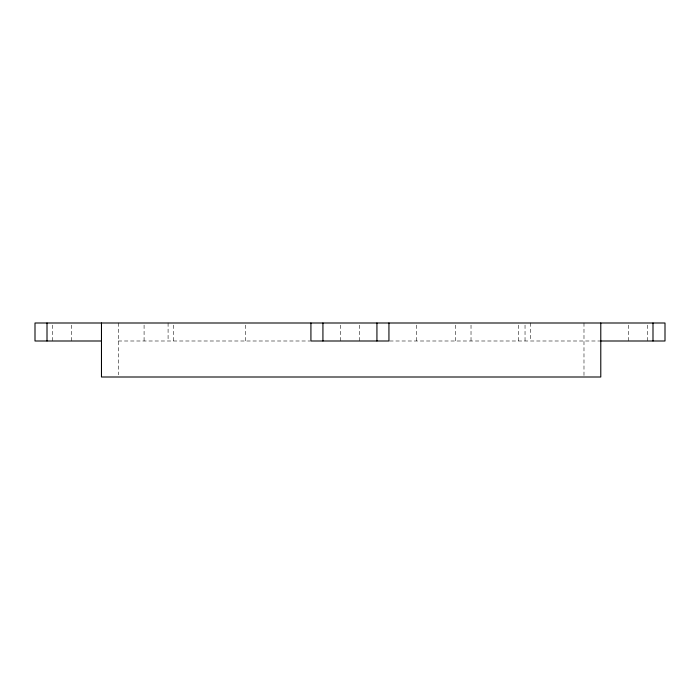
<?xml version="1.0" encoding="UTF-8"?>
<svg xmlns="http://www.w3.org/2000/svg" width="700" height="700" viewBox="0 0 700 700"><rect width="100%" height="100%" fill="white"/><g stroke="black" fill="none" stroke-linecap="round" stroke-linejoin="round"><path stroke-width="0.53" stroke-dasharray="3.5 2.62" d="M118.282 340.996L310.152 340.996M389.707 340.996L600.784 340.996M647.596 325.115L647.596 340.996M628.39 325.115L628.39 340.996M583.984 322.998L583.984 377.002M530.574 322.998L530.574 340.996M525.035 325.115L525.035 340.996M518.569 325.115L518.569 340.996M471.021 325.115L471.021 340.996M455.551 325.115L455.551 340.996M416.544 325.115L416.544 340.996M359.529 325.115L359.529 340.996M340.331 325.115L340.331 340.996M245.507 325.115L245.507 340.996M173.495 325.115L173.495 340.996M168.088 322.998L168.088 340.996M144.086 325.115L144.086 340.996M118.282 322.998L118.282 374.841M71.61 325.115L71.61 340.996M52.404 325.115L52.404 340.996"/><path stroke-width="1.05" d="M101.474 340.996L35 340.996L35 322.998L665 322.998L665 340.996L600.784 340.996M652.995 322.998L652.995 340.996M600.784 322.998L600.784 377.002L101.474 377.002L101.474 322.998M388.938 322.998L388.938 340.996L310.922 340.996L310.922 322.998M376.933 322.998L376.933 340.996M322.928 322.998L322.928 340.996M47.005 322.998L47.005 340.996"/></g></svg>
